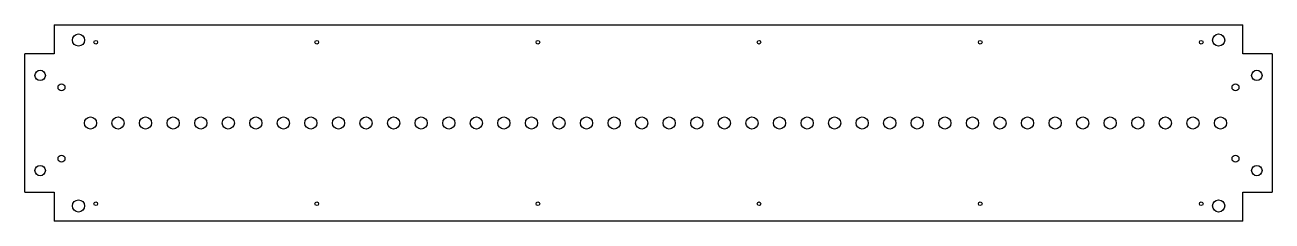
# Model space of a CAD drawing. Extents: x -718 to 718, y -113 to 113.
import ezdxf

# ---------------------------------------------------------------- set-up
doc = ezdxf.new("R2010")
doc.units = 0
doc.layers.get('0').update_dxf_attribs({"linetype": 'CONTINUOUS'})

msp = doc.modelspace()

# ---------------------------------------------------------------- linework, layer by layer
at = {"color": 7, "linetype": 'CONTINUOUS'}
for p, q in [((-684.8, 113.3), (-684.8, 79.8)), ((-684.8, 113.3), (684.8, 113.3)), ((684.8, 79.8), (684.8, 113.3)), ((-718.3, -79.8), (-718.3, 79.8)), ((-684.8, 79.8), (-718.3, 79.8)), ((718.3, 79.8), (684.8, 79.8)), ((718.3, 79.8), (718.3, -79.8)), ((-718.3, -79.8), (-684.8, -79.8)), ((-684.8, -79.8), (-684.8, -113.3)), ((684.8, -79.8), (718.3, -79.8)), ((684.8, -113.3), (684.8, -79.8)), ((684.8, -113.3), (-684.8, -113.3))]:
    msp.add_line(p, q, dxfattribs=at)
for centre, radius in [((-656.7, 95.8), 7), ((656.8, 95.8), 7), ((-636.7, 93.3), 2.1), ((-382.1, 93.3), 2.1), ((-127.4, 93.3), 2.1), ((127.3, 93.3), 2.1), ((382.1, 93.3), 2.1), ((636.7, 93.3), 2.1), ((-700.8, 55), 6), ((700.8, 55), 6), ((-676.2, 41.2), 4), ((676.2, 41.2), 4), ((-642.8, 0), 7), ((-611.1, 0), 7), ((-579.4, 0), 7), ((-547.6, 0), 7), ((-515.8, 0), 7), ((-484.1, 0), 7), ((-452.4, 0), 7), ((-420.6, 0), 7), ((-388.9, 0), 7), ((-357.1, 0), 7), ((-325.4, 0), 7), ((-293.6, 0), 7), ((-261.9, 0), 7), ((-230.1, 0), 7), ((-198.3, 0), 7), ((-166.6, 0), 7), ((-134.8, 0), 7), ((-103.1, 0), 7), ((-71.4, 0), 7), ((-39.6, 0), 7), ((-7.8, 0), 7), ((23.9, 0), 7), ((55.6, 0), 7), ((87.4, 0), 7), ((119.2, 0), 7), ((150.9, 0), 7), ((182.7, 0), 7), ((214.4, 0), 7), ((246.2, 0), 7), ((277.9, 0), 7), ((309.6, 0), 7), ((341.4, 0), 7), ((373.2, 0), 7), ((404.9, 0), 7), ((436.6, 0), 7), ((468.4, 0), 7), ((500.2, 0), 7), ((531.9, 0), 7), ((563.7, 0), 7), ((595.4, 0), 7), ((627.2, 0), 7), ((658.9, 0), 7), ((-676.2, -41.2), 4), ((676.2, -41.2), 4), ((-700.8, -55), 6), ((700.8, -55), 6), ((-656.7, -95.8), 7), ((-636.7, -93.3), 2.1), ((-382.1, -93.3), 2.1), ((-127.4, -93.3), 2.1), ((127.3, -93.3), 2.1), ((382.1, -93.3), 2.1), ((636.7, -93.3), 2.1), ((656.8, -95.8), 7)]:
    msp.add_circle(centre, radius, dxfattribs=at)

doc.saveas('drawing.dxf')
